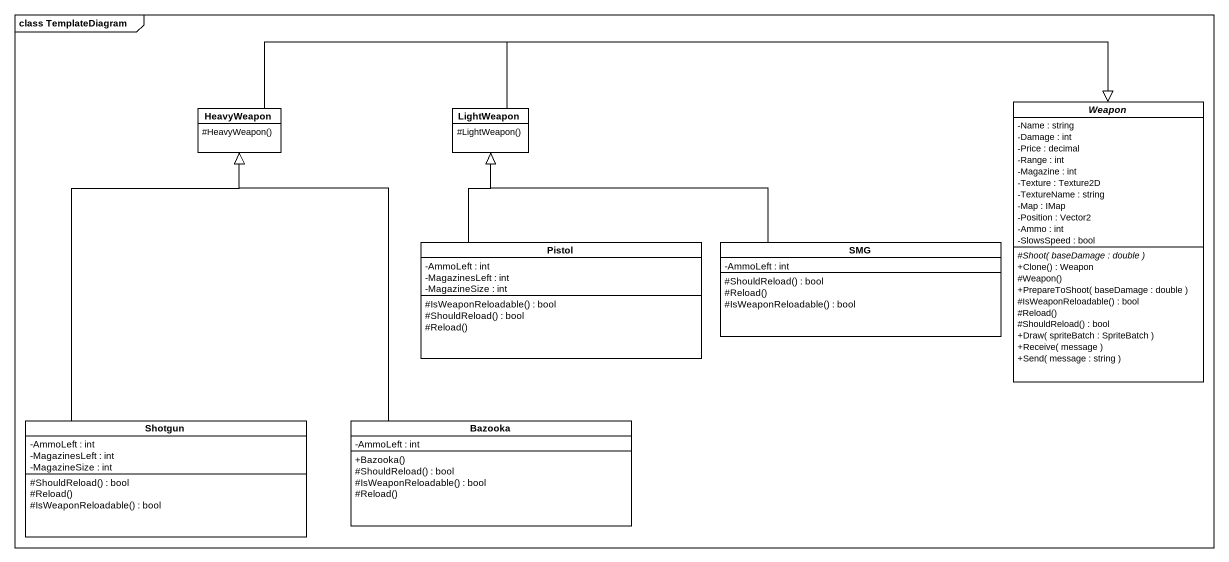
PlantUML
@startuml
mainframe class TemplateDiagram
hide circle
hide empty members
skinparam classAttributeIconSize 0
class HeavyWeapon {
  #HeavyWeapon()
}
class LightWeapon {
  #LightWeapon()
}
abstract class Weapon {
  -Name : string
  -Damage : int
  -Price : decimal
  -Range : int
  -Magazine : int
  -Texture : Texture2D
  -TextureName : string
  -Map : IMap
  -Position : Vector2
  -Ammo : int
  -SlowsSpeed : bool
  {abstract} #Shoot( baseDamage : double )
  +Clone() : Weapon
  #Weapon()
  +PrepareToShoot( baseDamage : double )
  #IsWeaponReloadable() : bool
  #Reload()
  #ShouldReload() : bool
  +Draw( spriteBatch : SpriteBatch )
  +Receive( message )
  +Send( message : string )
}
class Pistol {
  -AmmoLeft : int
  -MagazinesLeft : int
  -MagazineSize : int
  #IsWeaponReloadable() : bool
  #ShouldReload() : bool
  #Reload()
}
class SMG {
  -AmmoLeft : int
  #ShouldReload() : bool
  #Reload()
  #IsWeaponReloadable() : bool
}
class Shotgun {
  -AmmoLeft : int
  -MagazinesLeft : int
  -MagazineSize : int
  #ShouldReload() : bool
  #Reload()
  #IsWeaponReloadable() : bool
}
class Bazooka {
  -AmmoLeft : int
  +Bazooka()
  #ShouldReload() : bool
  #IsWeaponReloadable() : bool
  #Reload()
}
HeavyWeapon -right-|> Weapon
LightWeapon -right-|> Weapon
Pistol -up-|> LightWeapon
SMG -left-|> LightWeapon
Shotgun -up-|> HeavyWeapon
Bazooka -up-|> HeavyWeapon
@enduml
